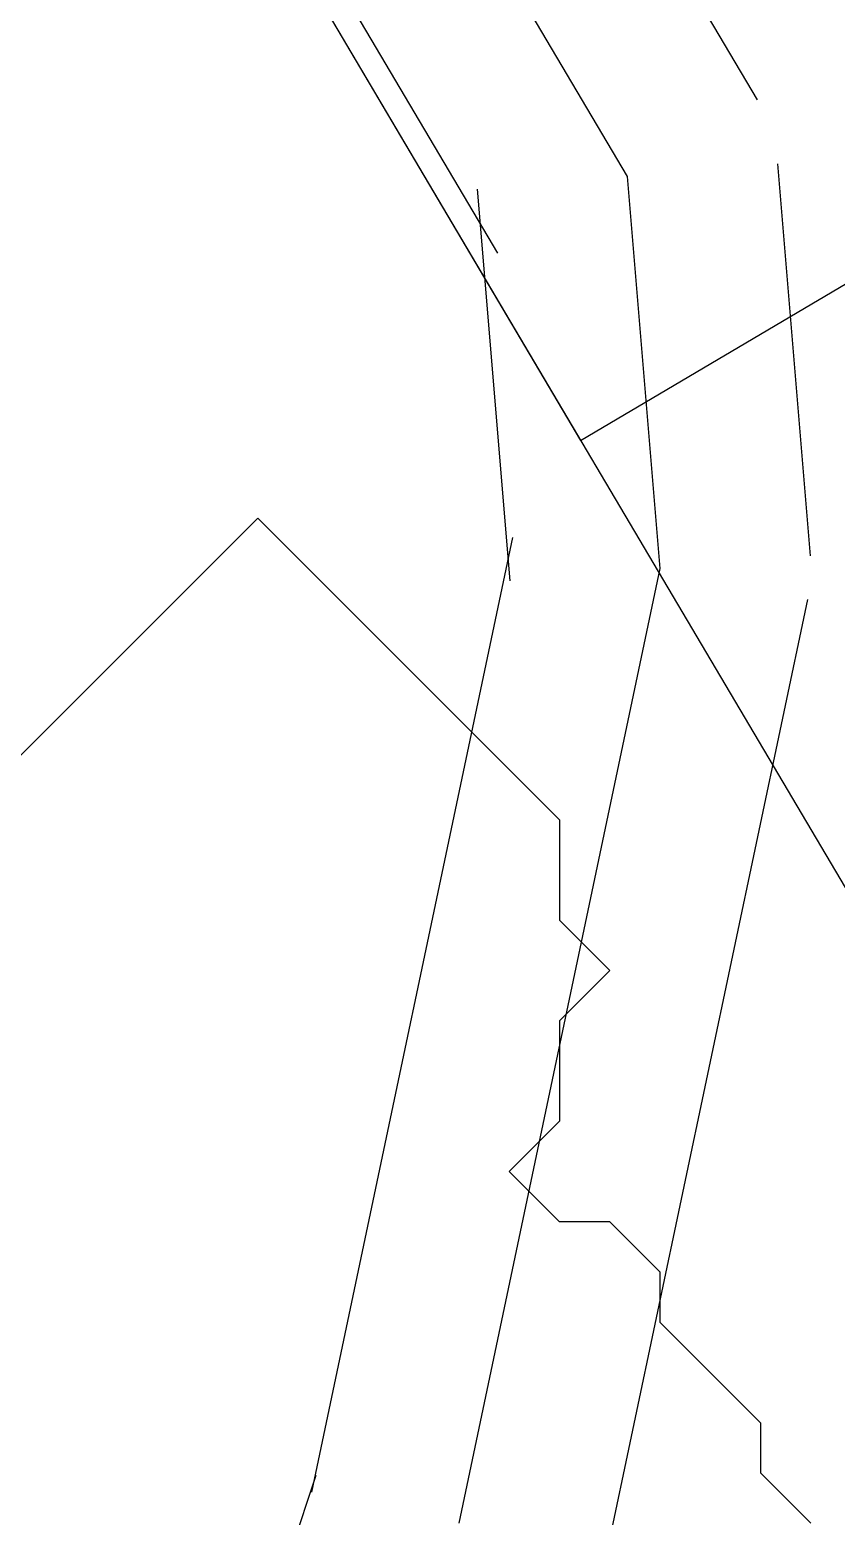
# Model space of a CAD drawing. Header units: feet. Extents: x 70 to 1025, y -1570 to -26.
# Drawn here: x 732.9 to 765, y -689.7 to -630.6 of the extents above; entities that cross this region are included whole.
import ezdxf

# ---------------------------------------------------------------- set-up
doc = ezdxf.new("R2010")
doc.units = ezdxf.units.FT
for name, color, linetype in [('GRADE-FINISHED', 5, 'CONTINUOUS'), ('PROPERTY', 1, 'CONTINUOUS'), ('ROAD', 252, 'CONTINUOUS'), ('TOPO-EXIST', 8, 'CONTINUOUS')]:
    doc.layers.add(name, color=color, linetype=linetype)

msp = doc.modelspace()

# ---------------------------------------------------------------- linework, layer by layer
at = {"layer": 'GRADE-FINISHED'}
for p, q in [((742, -650, 2598), (740, -652, 2598)), ((744, -652, 2598), (742, -650, 2598)), ((740, -652, 2598), (738, -654, 2598)), ((740, -652, 2598), (740, -652, 2598)), ((744, -652, 2598), (744, -652, 2598)), ((746, -654, 2598), (744, -652, 2598)), ((738, -654, 2598), (736, -656, 2598)), ((738, -654, 2598), (738, -654, 2598)), ((746, -654, 2598), (746, -654, 2598)), ((748, -656, 2598), (746, -654, 2598)), ((736, -656, 2598), (734, -658, 2598)), ((736, -656, 2598), (736, -656, 2598)), ((748, -656, 2598), (748, -656, 2598)), ((750, -658, 2598), (748, -656, 2598)), ((734, -658, 2598), (732, -660, 2598)), ((734, -658, 2598), (734, -658, 2598)), ((750, -658, 2598), (750, -658, 2598)), ((752, -660, 2598), (750, -658, 2598)), ((752, -660, 2598), (752, -660, 2598)), ((754, -662, 2598), (752, -660, 2598)), ((754, -662, 2598), (754, -664, 2598)), ((754, -664, 2598), (754, -666, 2598)), ((754, -666, 2598), (754, -666, 2598)), ((756, -668, 2598), (754, -666, 2598)), ((756, -668, 2598), (754, -670, 2598)), ((754, -670, 2598), (754, -670, 2598)), ((754, -670, 2598), (754, -672, 2598)), ((754, -672, 2598), (754, -674, 2598)), ((754, -674, 2598), (752, -676, 2598)), ((752, -676, 2598), (752, -676, 2598)), ((752, -676, 2598), (752, -676, 2598)), ((754, -678, 2598), (752, -676, 2598)), ((754, -678, 2598), (754, -678, 2598)), ((756, -678, 2598), (754, -678, 2598)), ((758, -680, 2598), (756, -678, 2598)), ((758, -680, 2598), (758, -682, 2598)), ((758, -682, 2598), (758, -682, 2598)), ((760, -684, 2598), (758, -682, 2598)), ((760, -684, 2598), (760, -684, 2598)), ((762, -686, 2598), (760, -684, 2598)), ((762, -686, 2598), (762, -688, 2598)), ((762, -688, 2598), (762, -688, 2598)), ((764, -690, 2598), (762, -688, 2598))]:
    msp.add_line(p, q, dxfattribs=at)
at = {"layer": 'PROPERTY'}
msp.add_line((609.2, -400.6), (1025.3, -1104.3), dxfattribs=at)
at = {"layer": 'ROAD'}
for p, q in [((634.765, -418.347), (761.865, -633.347)), ((629.6, -421.4), (756.7, -636.4)), ((624.435, -424.453), (751.535, -639.453)), ((665.768, -496.267), (754.84, -646.903)), ((762.679, -635.902), (763.979, -651.502)), ((754.84, -646.903), (772.372, -636.536)), ((756.7, -636.4), (758, -652)), ((750.721, -636.898), (752.021, -652.498)), ((752.129, -650.764), (744.129, -688.764)), ((758, -652), (750, -690)), ((763.871, -653.236), (755.871, -691.236)), ((744.308, -688.103), (729.308, -733.103))]:
    msp.add_line(p, q, dxfattribs=at)
at = {"layer": 'TOPO-EXIST'}
for p, q in [((742, -650, 2598), (740, -652, 2598)), ((744, -652, 2598), (742, -650, 2598)), ((740, -652, 2598), (738, -654, 2598)), ((740, -652, 2598), (740, -652, 2598)), ((744, -652, 2598), (744, -652, 2598)), ((746, -654, 2598), (744, -652, 2598)), ((738, -654, 2598), (736, -656, 2598)), ((738, -654, 2598), (738, -654, 2598)), ((746, -654, 2598), (746, -654, 2598)), ((748, -656, 2598), (746, -654, 2598)), ((736, -656, 2598), (734, -658, 2598)), ((736, -656, 2598), (736, -656, 2598)), ((748, -656, 2598), (748, -656, 2598)), ((750, -658, 2598), (748, -656, 2598)), ((734, -658, 2598), (732, -660, 2598)), ((734, -658, 2598), (734, -658, 2598)), ((750, -658, 2598), (750, -658, 2598)), ((752, -660, 2598), (750, -658, 2598)), ((752, -660, 2598), (752, -660, 2598)), ((754, -662, 2598), (752, -660, 2598)), ((754, -662, 2598), (754, -664, 2598)), ((754, -664, 2598), (754, -666, 2598)), ((754, -666, 2598), (754, -666, 2598)), ((756, -668, 2598), (754, -666, 2598)), ((756, -668, 2598), (754, -670, 2598)), ((754, -670, 2598), (754, -670, 2598)), ((754, -670, 2598), (754, -672, 2598)), ((754, -672, 2598), (754, -674, 2598)), ((754, -674, 2598), (752, -676, 2598)), ((752, -676, 2598), (752, -676, 2598)), ((752, -676, 2598), (752, -676, 2598)), ((754, -678, 2598), (752, -676, 2598)), ((754, -678, 2598), (754, -678, 2598)), ((756, -678, 2598), (754, -678, 2598)), ((758, -680, 2598), (756, -678, 2598)), ((758, -680, 2598), (758, -682, 2598)), ((758, -682, 2598), (758, -682, 2598)), ((760, -684, 2598), (758, -682, 2598)), ((760, -684, 2598), (760, -684, 2598)), ((762, -686, 2598), (760, -684, 2598)), ((762, -686, 2598), (762, -688, 2598)), ((762, -688, 2598), (762, -688, 2598)), ((764, -690, 2598), (762, -688, 2598))]:
    msp.add_line(p, q, dxfattribs=at)

doc.saveas('drawing.dxf')
